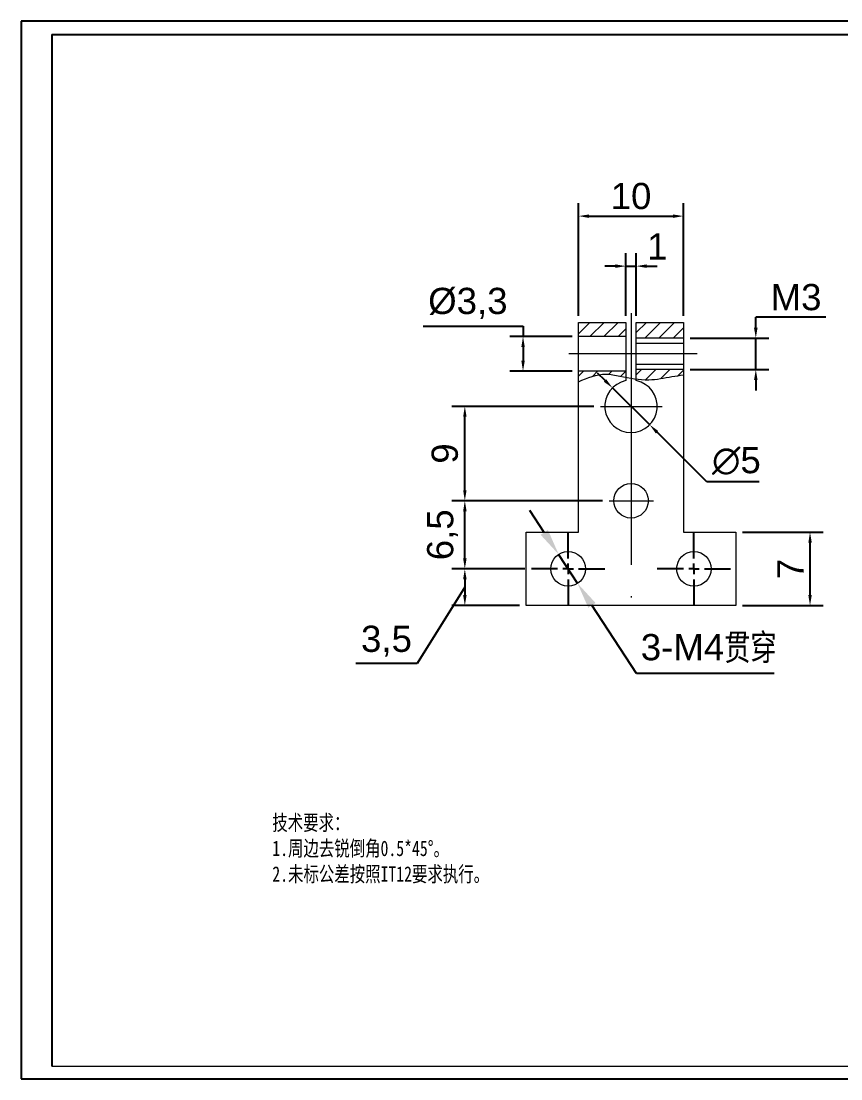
# Model space of a CAD drawing. Header units: millimetres. Extents: x 159963 to 160106, y -90407 to -90306.
# Drawn here: x 159963.2 to 160041.4, y -90407.2 to -90306.3 of the extents above; entities that cross this region are included whole.
import ezdxf

# ---------------------------------------------------------------- set-up
doc = ezdxf.new("R2010")
doc.units = ezdxf.units.MM
doc.linetypes.add('ACAD_ISO04W100', pattern=[30, 24, -3, 0, -3])
for name, color, linetype in [('10', 7, 'Continuous'), ('5', 7, 'Continuous'), ('9', 7, 'Continuous')]:
    doc.layers.add(name, color=color, linetype=linetype)
doc.layers.add('中心线', color=6, linetype='ACAD_ISO04W100', lineweight=0)
doc.layers.add('尺寸线', color=100, linetype='Continuous', lineweight=5)
doc.styles.get("Standard").update_dxf_attribs({"font": 'arial.ttf'})
doc.dimstyles.new('ISO-25', dxfattribs={"dimtxt": 2.5, "dimasz": 2.5, "dimexe": 1.25, "dimexo": 0.625, "dimtad": 1, "dimtih": 1, "dimtoh": 1, "dimtxsty": 'Standard', "dimcen": 2.5, "dimadec": 0, "dimazin": 0, "dimtfac": 1, "dimtmove": 0, "dimatfit": 3, "dimfxl": 1, "dimarcsym": 0})

# ---------------------------------------------------------------- blocks, each defined once
blk = doc.blocks.new('SW_CENTERMARKSYMBOL_0')
at = {"layer": '10', "color": 0}
for p, q in [((0, 1), (0, 3.5)), ((-1, 0), (-3.5, 0)), ((0, 0), (-0.5, 0)), ((0, 0), (0, 0.5)), ((0, 0), (0, -0.5)), ((0, 0), (0.5, 0)), ((1, 0), (3.5, 0)), ((0, -1), (0, -3.5))]:
    blk.add_line(p, q, dxfattribs=at)
blk = doc.blocks.new('SW_CENTERMARKSYMBOL_2')
at = {"layer": '10', "color": 0}
for p, q in [((0, 1), (0, 3.5)), ((-1, 0), (-3.5, 0)), ((0, 0), (-0.5, 0)), ((0, 0), (0, 0.5)), ((0, 0), (0, -0.5)), ((0, 0), (0.5, 0)), ((1, 0), (3.5, 0)), ((0, -1), (0, -3.5))]:
    blk.add_line(p, q, dxfattribs=at)
blk = doc.blocks.new('*D293')
at = {"layer": 'Defpoints', "color": 0, "transparency": 16777216}
for p in [(160021.87, -90329.66), (160020.87, -90335.03), (160021.87, -90335.03)]:
    blk.add_point(p, dxfattribs=at)
at = {"layer": '尺寸线', "color": 0, "lineweight": -2, "transparency": 16777216}
for p, q in [((160020.87, -90334.41), (160020.87, -90328.41)), ((160021.87, -90334.41), (160021.87, -90328.41)), ((160019.87, -90329.66), (160018.87, -90329.66)), ((160020.87, -90329.66), (160021.87, -90329.66)), ((160022.87, -90329.66), (160023.87, -90329.66))]:
    blk.add_line(p, q, dxfattribs=at)
at = {"layer": '尺寸线', "color": 0, "transparency": 16777216}
for points in [[(160019.87, -90329.49), (160019.87, -90329.83), (160020.87, -90329.66)], [(160022.87, -90329.49), (160022.87, -90329.83), (160021.87, -90329.66)]]:
    blk.add_solid(points, dxfattribs=at)
at = {"layer": '尺寸线', "color": 0, "transparency": 16777216, "insert": (160023.87, -90327.78), "char_height": 2.5, "attachment_point": 5}
blk.add_mtext('1', dxfattribs=at)
blk = doc.blocks.new('*D294')
at = {"layer": 'Defpoints', "color": 0, "transparency": 16777216}
for p in [(160026.37, -90324.89), (160016.37, -90335.03), (160026.37, -90335.03)]:
    blk.add_point(p, dxfattribs=at)
at = {"layer": '尺寸线', "color": 0, "lineweight": -2, "transparency": 16777216}
for p, q in [((160016.37, -90334.41), (160016.37, -90323.64)), ((160026.37, -90334.41), (160026.37, -90323.64)), ((160017.37, -90324.89), (160025.37, -90324.89))]:
    blk.add_line(p, q, dxfattribs=at)
at = {"layer": '尺寸线', "color": 0, "transparency": 16777216}
for points in [[(160017.37, -90324.73), (160017.37, -90325.06), (160016.37, -90324.89)], [(160025.37, -90324.73), (160025.37, -90325.06), (160026.37, -90324.89)]]:
    blk.add_solid(points, dxfattribs=at)
at = {"layer": '尺寸线', "color": 0, "transparency": 16777216, "insert": (160021.37, -90322.99), "char_height": 2.5, "attachment_point": 5}
blk.add_mtext('10', dxfattribs=at)
blk = doc.blocks.new('*D297')
at = {"layer": 'Defpoints', "color": 0, "transparency": 16777216}
for p in [(160019.6, -90341.27), (160023.15, -90344.79)]:
    blk.add_point(p, dxfattribs=at)
at = {"layer": '尺寸线', "color": 0, "lineweight": -2, "transparency": 16777216}
for p, q in [((160018.89, -90340.56), (160018.18, -90339.86)), ((160019.6, -90341.27), (160023.15, -90344.79)), ((160028.6, -90350.22), (160023.85, -90345.5)), ((160033.6, -90350.22), (160028.6, -90350.22))]:
    blk.add_line(p, q, dxfattribs=at)
at = {"layer": '尺寸线', "color": 0, "transparency": 16777216}
for points in [[(160019.01, -90340.45), (160018.77, -90340.68), (160019.6, -90341.27)], [(160023.97, -90345.38), (160023.74, -90345.62), (160023.15, -90344.79)]]:
    blk.add_solid(points, dxfattribs=at)
at = {"layer": '尺寸线', "color": 0, "transparency": 16777216, "insert": (160031.42, -90348.24), "char_height": 2.5, "attachment_point": 5}
blk.add_mtext('∅5', dxfattribs=at)
blk = doc.blocks.new('*D298')
at = {"layer": 'Defpoints', "color": 0, "transparency": 16777216}
for p in [(160011.87, -90358.53), (160005.52, -90362.03), (160011.37, -90362.03)]:
    blk.add_point(p, dxfattribs=at)
at = {"layer": '尺寸线', "color": 0, "lineweight": -2, "transparency": 16777216}
for p, q in [((160011.25, -90358.53), (160004.27, -90358.53)), ((160005.52, -90359.53), (160005.52, -90361.03)), ((160005.52, -90360.28), (160000.96, -90367.56)), ((160010.75, -90362.03), (160004.27, -90362.03)), ((160000.96, -90367.56), (159995.14, -90367.56))]:
    blk.add_line(p, q, dxfattribs=at)
at = {"layer": '尺寸线', "color": 0, "transparency": 16777216}
for points in [[(160005.36, -90359.53), (160005.69, -90359.53), (160005.52, -90358.53)], [(160005.36, -90361.03), (160005.69, -90361.03), (160005.52, -90362.03)]]:
    blk.add_solid(points, dxfattribs=at)
at = {"layer": '尺寸线', "color": 0, "transparency": 16777216, "insert": (159998.05, -90365.43), "char_height": 2.5, "attachment_point": 5}
blk.add_mtext('3,5', dxfattribs=at)
blk = doc.blocks.new('*D299')
at = {"layer": 'Defpoints', "color": 0, "transparency": 16777216}
for p in [(160005.52, -90352.03), (160019.28, -90352.03), (160011.37, -90358.53)]:
    blk.add_point(p, dxfattribs=at)
at = {"layer": '尺寸线', "color": 0, "lineweight": -2, "transparency": 16777216}
for p, q in [((160018.66, -90352.03), (160004.27, -90352.03)), ((160005.52, -90357.53), (160005.52, -90353.03)), ((160010.75, -90358.53), (160004.27, -90358.53))]:
    blk.add_line(p, q, dxfattribs=at)
at = {"layer": '尺寸线', "color": 0, "transparency": 16777216}
for points in [[(160005.36, -90353.03), (160005.69, -90353.03), (160005.52, -90352.03)], [(160005.36, -90357.53), (160005.69, -90357.53), (160005.52, -90358.53)]]:
    blk.add_solid(points, dxfattribs=at)
at = {"layer": '尺寸线', "color": 0, "transparency": 16777216, "insert": (160003.4, -90355.28), "char_height": 2.5, "attachment_point": 5, "rotation": 90}
blk.add_mtext('6,5', dxfattribs=at)
blk = doc.blocks.new('*D300')
at = {"layer": 'Defpoints', "color": 0, "transparency": 16777216}
for p in [(160005.52, -90343.03), (160018.46, -90343.03), (160019.28, -90352.03)]:
    blk.add_point(p, dxfattribs=at)
at = {"layer": '尺寸线', "color": 0, "lineweight": -2, "transparency": 16777216}
for p, q in [((160017.83, -90343.03), (160004.27, -90343.03)), ((160005.52, -90351.03), (160005.52, -90344.03)), ((160018.66, -90352.03), (160004.27, -90352.03))]:
    blk.add_line(p, q, dxfattribs=at)
at = {"layer": '尺寸线', "color": 0, "transparency": 16777216}
for points in [[(160005.36, -90344.03), (160005.69, -90344.03), (160005.52, -90343.03)], [(160005.36, -90351.03), (160005.69, -90351.03), (160005.52, -90352.03)]]:
    blk.add_solid(points, dxfattribs=at)
at = {"layer": '尺寸线', "color": 0, "transparency": 16777216, "insert": (160003.62, -90347.53), "char_height": 2.5, "attachment_point": 5, "rotation": 90}
blk.add_mtext('9', dxfattribs=at)
blk = doc.blocks.new('*D302')
at = {"layer": 'Defpoints', "color": 0, "transparency": 16777216}
for p in [(160031.37, -90355.03), (160038.44, -90355.03), (160031.37, -90362.03)]:
    blk.add_point(p, dxfattribs=at)
at = {"layer": '尺寸线', "color": 0, "lineweight": -2, "transparency": 16777216}
for p, q in [((160032, -90355.03), (160039.69, -90355.03)), ((160038.44, -90361.03), (160038.44, -90356.03)), ((160032, -90362.03), (160039.69, -90362.03))]:
    blk.add_line(p, q, dxfattribs=at)
at = {"layer": '尺寸线', "color": 0, "transparency": 16777216}
for points in [[(160038.28, -90356.03), (160038.61, -90356.03), (160038.44, -90355.03)], [(160038.28, -90361.03), (160038.61, -90361.03), (160038.44, -90362.03)]]:
    blk.add_solid(points, dxfattribs=at)
at = {"layer": '尺寸线', "color": 0, "transparency": 16777216, "insert": (160036.57, -90358.53), "char_height": 2.5, "attachment_point": 5, "rotation": 90}
blk.add_mtext('7', dxfattribs=at)
blk = doc.blocks.new('*D304')
at = {"layer": 'Defpoints', "color": 0, "transparency": 16777216}
for p in [(160014.47, -90357.15), (160016.27, -90359.91)]:
    blk.add_point(p, dxfattribs=at)
at = {"layer": '尺寸线', "color": 0, "lineweight": -2, "transparency": 16777216}
for p, q in [((160013.1, -90355.06), (160011.73, -90352.96)), ((160014.47, -90357.15), (160016.27, -90359.91)), ((160021.9, -90368.52), (160017.64, -90362)), ((160035.03, -90368.52), (160021.9, -90368.52))]:
    blk.add_line(p, q, dxfattribs=at)
at = {"layer": '尺寸线', "color": 0, "transparency": 16777216}
for points in [[(160013.45, -90354.83), (160012.75, -90355.28), (160014.47, -90357.15)], [(160017.99, -90361.78), (160017.29, -90362.23), (160016.27, -90359.91)]]:
    blk.add_solid(points, dxfattribs=at)
at = {"layer": '尺寸线', "color": 0, "transparency": 16777216, "insert": (160028.78, -90366.13), "char_height": 2.5, "attachment_point": 5}
blk.add_mtext('3-M4{\\fHYSWLongFangSong|b0|i0|c134|p2;贯穿}', dxfattribs=at)
blk = doc.blocks.new('*D306')
at = {"layer": 'Defpoints', "color": 0, "transparency": 16777216}
for p in [(160016.37, -90336.38), (160011.07, -90339.68), (160016.37, -90339.68)]:
    blk.add_point(p, dxfattribs=at)
at = {"layer": '尺寸线', "color": 0, "lineweight": -2, "transparency": 16777216}
for p, q in [((160001.55, -90335.38), (160011.07, -90335.38)), ((160011.07, -90335.38), (160011.07, -90336.38)), ((160015.75, -90336.38), (160009.82, -90336.38)), ((160011.07, -90337.38), (160011.07, -90338.68)), ((160015.75, -90339.68), (160009.82, -90339.68))]:
    blk.add_line(p, q, dxfattribs=at)
at = {"layer": '尺寸线', "color": 0, "transparency": 16777216}
for points in [[(160010.91, -90337.38), (160011.24, -90337.38), (160011.07, -90336.38)], [(160010.91, -90338.68), (160011.24, -90338.68), (160011.07, -90339.68)]]:
    blk.add_solid(points, dxfattribs=at)
at = {"layer": '尺寸线', "color": 0, "transparency": 16777216, "insert": (160005.81, -90333.21), "char_height": 2.5, "attachment_point": 5}
blk.add_mtext('%%C3,3', dxfattribs=at)
blk = doc.blocks.new('*D307')
at = {"layer": 'Defpoints', "color": 0, "transparency": 16777216}
for p in [(160026.37, -90336.53), (160033.27, -90336.53), (160026.37, -90339.53)]:
    blk.add_point(p, dxfattribs=at)
at = {"layer": '尺寸线', "color": 0, "lineweight": -2, "transparency": 16777216}
for p, q in [((160033.27, -90335.53), (160033.27, -90334.53)), ((160039.95, -90334.53), (160033.27, -90334.53)), ((160027, -90336.53), (160034.52, -90336.53)), ((160033.27, -90339.53), (160033.27, -90336.53)), ((160027, -90339.53), (160034.52, -90339.53)), ((160033.27, -90340.53), (160033.27, -90341.53))]:
    blk.add_line(p, q, dxfattribs=at)
at = {"layer": '尺寸线', "color": 0, "transparency": 16777216}
for points in [[(160033.1, -90335.53), (160033.44, -90335.53), (160033.27, -90336.53)], [(160033.1, -90340.53), (160033.44, -90340.53), (160033.27, -90339.53)]]:
    blk.add_solid(points, dxfattribs=at)
at = {"layer": '尺寸线', "color": 0, "transparency": 16777216, "insert": (160037.11, -90332.63), "char_height": 2.5, "attachment_point": 5}
blk.add_mtext('M3', dxfattribs=at)

msp = doc.modelspace()

# ---------------------------------------------------------------- hatches: boundary and pattern name
at = {"layer": '尺寸线'}
h = msp.add_hatch(dxfattribs=at)
h.set_pattern_fill('ANSI31', color=4, scale=0.3)
h.paths.add_polyline_path([(160026.372, -90335.031), (160021.872, -90335.031), (160021.872, -90336.531), (160026.372, -90336.531)])
h.paths.add_polyline_path([(160020.872, -90335.031), (160016.372, -90335.031), (160016.372, -90336.381), (160020.872, -90336.381)])
edge = h.paths.add_edge_path()
edge.add_line((160020.872, -90339.681), (160016.372, -90339.681))
edge.add_line((160016.372, -90339.681), (160016.372, -90340.679))
edge.add_spline(control_points=[(160016.372, -90340.679), (160017.232, -90340.32), (160018.52, -90339.782), (160020.052, -90340.087), (160020.684, -90340.218), (160020.872, -90340.255)], knot_values=[0, 0, 0, 0, 2.7031138, 4.0453043, 4.6129549, 4.6129549, 4.6129549, 4.6129549], degree=3, periodic=0)
edge.add_line((160020.872, -90340.255), (160020.872, -90339.681))
edge = h.paths.add_edge_path()
edge.add_line((160026.372, -90339.531), (160021.872, -90339.531))
edge.add_line((160021.872, -90339.531), (160021.872, -90340.427))
edge.add_spline(control_points=[(160021.872, -90340.427), (160022.274, -90340.481), (160023.406, -90340.568), (160024.905, -90340.233), (160026.004, -90340.083), (160026.372, -90340.037)], knot_values=[5.6211014, 5.6211014, 5.6211014, 5.6211014, 6.836596, 9.050649, 10.1638026, 10.1638026, 10.1638026, 10.1638026], degree=3, periodic=0)
edge.add_line((160026.372, -90340.037), (160026.372, -90339.531))

# ---------------------------------------------------------------- linework, layer by layer
at = {"color": 7, "linetype": 'Continuous', "lineweight": 15}
for p, q in [((160016.372, -90355.031), (160016.372, -90335.031)), ((160016.372, -90335.031), (160020.872, -90335.031)), ((160020.872, -90335.031), (160020.872, -90340.581)), ((160021.872, -90340.581), (160021.872, -90335.031)), ((160021.872, -90335.031), (160026.372, -90335.031)), ((160026.372, -90335.031), (160026.372, -90355.031)), ((160020.872, -90336.381), (160016.372, -90336.381)), ((160026.372, -90336.531), (160021.872, -90336.531)), ((160026.372, -90337.031), (160021.872, -90337.031)), ((160020.872, -90339.681), (160016.372, -90339.681)), ((160026.372, -90339.031), (160021.872, -90339.031)), ((160026.372, -90339.531), (160021.872, -90339.531)), ((160011.372, -90362.031), (160011.372, -90355.031)), ((160011.372, -90355.031), (160016.372, -90355.031)), ((160026.372, -90355.031), (160031.372, -90355.031)), ((160031.372, -90355.031), (160031.372, -90362.031)), ((160031.372, -90362.031), (160011.372, -90362.031))]:
    msp.add_line(p, q, dxfattribs=at)
for centre in [(160021.372, -90352.031), (160015.372, -90358.531), (160027.372, -90358.531)]:
    msp.add_circle(centre, 1.65, dxfattribs=at)
msp.add_arc((160021.372, -90343.031), 2.5, 101.53696, 78.46304, dxfattribs=at)
at = {"layer": '5', "color": 7, "lineweight": 15}
msp.add_line((159966.141, -90405.962), (160104.61, -90405.962), dxfattribs=at)
at = {"layer": '9', "color": 7}
for p, q in [((160105.808, -90306.299), (159963.209, -90306.299)), ((159963.209, -90306.299), (159963.209, -90407.162)), ((159966.141, -90307.586), (160104.61, -90307.586)), ((159966.141, -90307.586), (159966.141, -90405.962)), ((159963.209, -90407.162), (160105.808, -90407.162))]:
    msp.add_line(p, q, dxfattribs=at)
at = {"layer": '中心线'}
for p, q in [((160021.372, -90334.146), (160021.372, -90362.868)), ((160027.691, -90338.031), (160015.438, -90338.031)), ((160018.458, -90343.031), (160024.329, -90343.031)), ((160019.284, -90352.031), (160023.5, -90352.031))]:
    msp.add_line(p, q, dxfattribs=at)
at = {"layer": '尺寸线'}
msp.add_open_spline([(160016.372, -90340.679), (160017.232, -90340.32), (160018.52, -90339.782), (160020.79, -90340.234), (160022.886, -90340.684), (160024.905, -90340.233), (160026.004, -90340.083), (160026.372, -90340.037)], degree=3, knots=[0, 0, 0, 0, 2.7031138, 4.0453043, 6.836596, 9.050649, 10.1638026, 10.1638026, 10.1638026, 10.1638026], dxfattribs=at)

# ---------------------------------------------------------------- block references
at = {"layer": '中心线'}
for name, p in [('SW_CENTERMARKSYMBOL_0', (160015.372, -90358.531)), ('SW_CENTERMARKSYMBOL_2', (160027.372, -90358.531))]:
    msp.add_blockref(name, p, dxfattribs=at)

# ---------------------------------------------------------------- texts
at = {"insert": (159987.162, -90381.994), "char_height": 1.47, "attachment_point": 1}
msp.add_mtext_dynamic_manual_height_columns('{\\fHYSWLongFangSong|b0|i0|c134|p2;技术要求：\\P1.周边去锐倒角0.5*45%%D。\\P2.未标公差按照IT12要求执行。}', width=493.97592, gutter_width=2.94, heights=[0], dxfattribs=at)

# ---------------------------------------------------------------- dimensions: what is measured, and where the dimension line sits
at = {"layer": '尺寸线'}
dim = msp.add_linear_dim(base=(160026.372, -90324.893), p1=(160016.372, -90335.031), p2=(160026.372, -90335.031), dimstyle='ISO-25', override={"dimasz": 1, "dimtih": 0, "dimtmove": 1}, dxfattribs=at)
dim.commit()
dim.dimension.update_dxf_attribs({"geometry": '*D294', "text_midpoint": (160021.372, -90322.991)})
dim = msp.add_linear_dim(base=(160021.872, -90329.659), p1=(160020.872, -90335.031), p2=(160021.872, -90335.031), dimstyle='ISO-25', override={"dimasz": 1, "dimtih": 0, "dimtmove": 1}, dxfattribs=at)
dim.commit()
dim.dimension.update_dxf_attribs({"geometry": '*D293', "text_midpoint": (160023.872, -90329.659), "dimtype": 160})
for base, p1, p2, text, picture, middle in [((160011.073, -90339.681), (160016.372, -90336.381), (160016.372, -90339.681), '%%C<>', '*D306', (160008.92, -90335.862)), ((160033.271, -90336.531), (160026.372, -90339.531), (160026.372, -90336.531), 'M<>', '*D307', (160036.058, -90336.128))]:
    dim = msp.add_linear_dim(base=base, p1=p1, p2=p2, angle=90, text=text, dimstyle='ISO-25', override={"dimasz": 1, "dimtih": 0, "dimtmove": 1}, dxfattribs=at)
    dim.commit()
    dim.dimension.update_dxf_attribs({"geometry": picture, "text_midpoint": middle, "dimtype": 160})
dim = msp.add_diameter_dim_2p(p1=(160019.599, -90341.268), p2=(160023.145, -90344.793), dimstyle='ISO-25', override={"dimasz": 1, "dimtih": 0, "dimtmove": 1}, dxfattribs=at)
dim.commit()
dim.dimension.update_dxf_attribs({"geometry": '*D297', "text_midpoint": (160028.602, -90350.216), "dimtype": 163})
for base, p1, p2, picture, middle in [((160005.524, -90343.031), (160019.284, -90352.031), (160018.458, -90343.031), '*D300', (160003.623, -90347.531)), ((160005.524, -90352.031), (160011.372, -90358.531), (160019.284, -90352.031), '*D299', (160003.397, -90355.281)), ((160038.444, -90355.031), (160031.372, -90362.031), (160031.372, -90355.031), '*D302', (160036.569, -90358.531))]:
    dim = msp.add_linear_dim(base=base, p1=p1, p2=p2, angle=90, dimstyle='ISO-25', override={"dimasz": 1, "dimtih": 0, "dimtmove": 1}, dxfattribs=at)
    dim.commit()
    dim.dimension.update_dxf_attribs({"geometry": picture, "text_midpoint": middle})
dim = msp.add_diameter_dim_2p(p1=(160014.469, -90357.149), p2=(160016.275, -90359.912), text='3-M4{\\fHYSWLongFangSong|b0|i0|c134|p2;贯穿}', dimstyle='ISO-25', override={"dimtih": 0, "dimtmove": 1}, dxfattribs=at)
dim.commit()
dim.dimension.update_dxf_attribs({"geometry": '*D304', "text_midpoint": (160021.902, -90368.523), "dimtype": 163})
dim = msp.add_linear_dim(base=(160005.524, -90362.031), p1=(160011.872, -90358.531), p2=(160011.372, -90362.031), angle=90, dimstyle='ISO-25', override={"dimasz": 1, "dimtih": 0, "dimtmove": 1}, dxfattribs=at)
dim.commit()
dim.dimension.update_dxf_attribs({"geometry": '*D298', "text_midpoint": (160000.332, -90367.555), "dimtype": 160})

doc.saveas('drawing.dxf')
